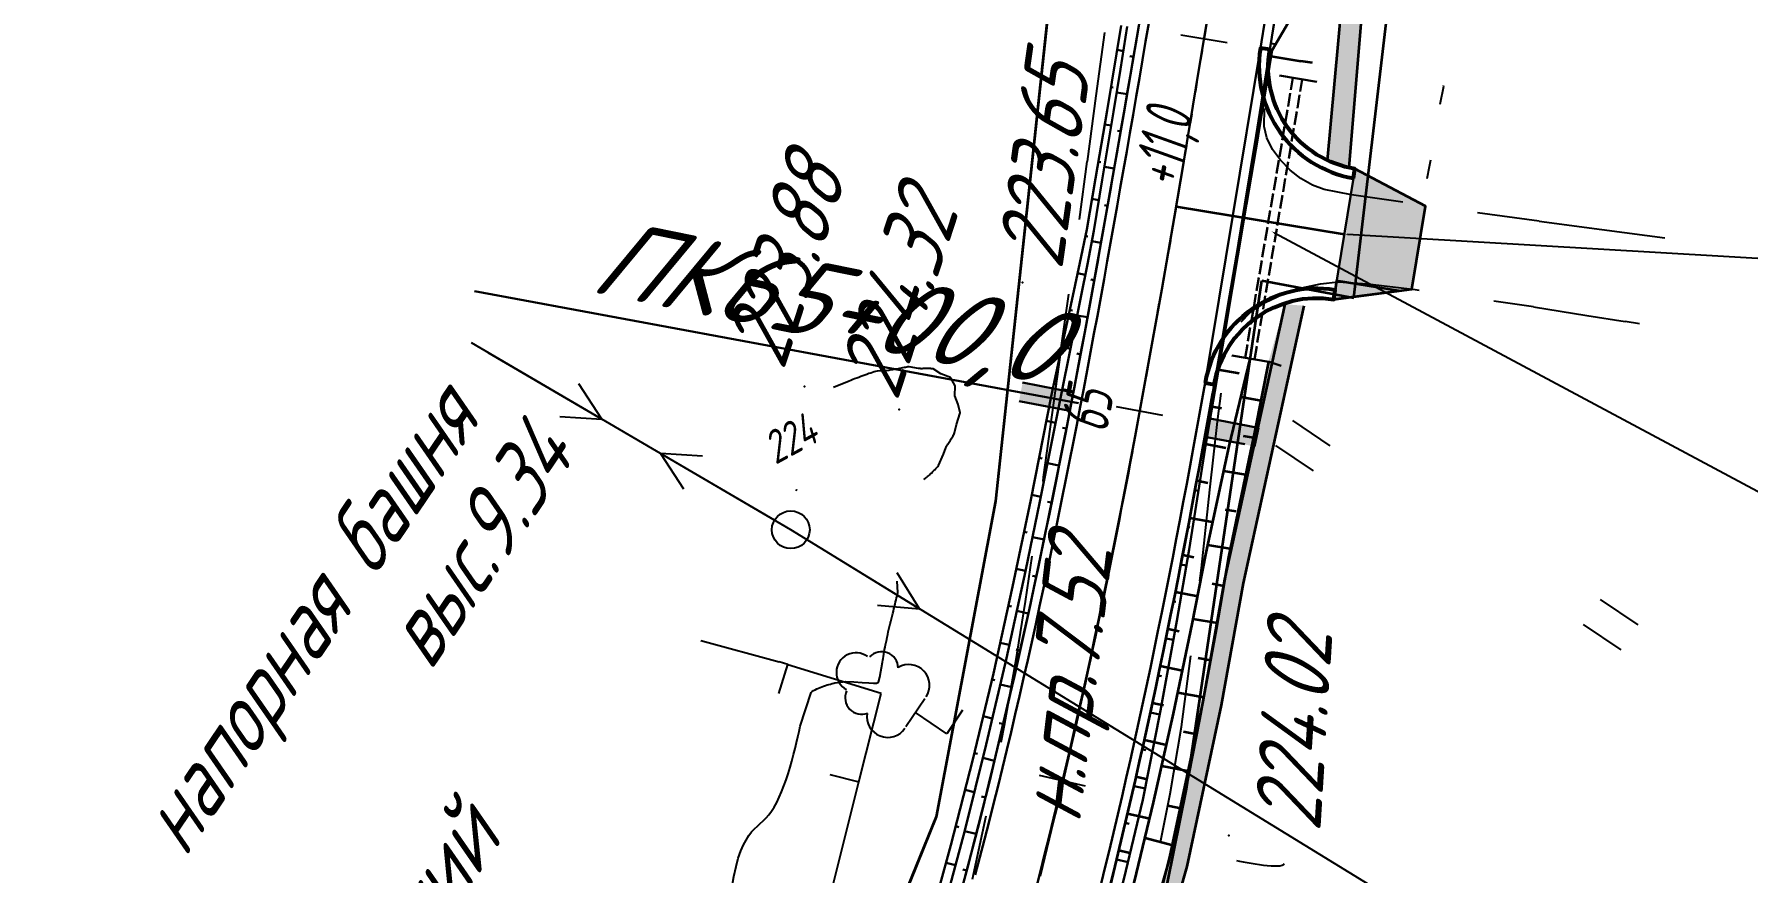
# Model space of a CAD drawing. Header units: millimetres. Extents: x -698 to 8131, y -704 to 4503.
# Drawn here: x 4734.2 to 4824.9, y 3327.5 to 3371.9 of the extents above; entities that cross this region are included whole.
import ezdxf
from ezdxf import colors
from ezdxf.entities.mleader import LeaderData, LeaderLine
from ezdxf.math import Vec2, Vec3

# ---------------------------------------------------------------- set-up
doc = ezdxf.new("R2010")
doc.units = ezdxf.units.MM
for name, pattern in [('ACAD_ISO02W100', [15, 12, -3]), ('CONTI', [0]), ('DASHED', [0.75, 0.5, -0.25]), ('STROT', [1.7, 0.5, -1.2])]:
    doc.linetypes.add(name, pattern=pattern)
for name, color, linetype, lineweight in [('10', 1, 'Continuous', 35), ('Гравий', 30, 'Continuous', 35), ('КОПИЯ_ОСЬ_13_ОТКОСЫ', 7, 'Continuous', 30), ('ОСЬ_ВЕРХ_ПОКРЫТИЯ_ГРАНИЦЫ_ПОЛОС', 7, 'Continuous', 30), ('ОСЬ_ВЕРХ_ПОКРЫТИЯ_ОСЬ', 1, 'Continuous', 30), ('Ось_примыкания', 1, 'Continuous', 35), ('Площ примыкании', 101, 'Continuous', 30), ('Привязка', 250, 'Continuous', 35), ('Тротуар', 40, 'Continuous', 35), ('Трубы мет.', 7, 'ACAD_ISO02W100', 30)]:
    doc.layers.add(name, color=color, linetype=linetype, lineweight=lineweight)
for name, color, linetype in [('GOR_BDEFAULT', 212, 'CONTI'), ('NAD_MDEFAULT', 7, 'CONTI'), ('PI_OTDEFAULT', 172, 'CONTI'), ('PI_TTDEFAULT', 5, 'CONTI'), ('SIT_LDEFAULT', 7, 'CONTI'), ('USLZNDEFAULT', 7, 'CONTI'), ('ZAPSKDEFAULT', 7, 'CONTI'), ('Выноски', 250, 'Continuous'), ('ОСЬ_ВЕРХ_ПОКРЫТИЯ_ПИКЕТЫ', 1, 'Continuous'), ('разметка', 7, 'Continuous')]:
    doc.layers.add(name, color=color, linetype=linetype)
doc.styles.add('eskd', font='isocpeui.ttf', dxfattribs={"width": 1.2})
doc.styles.add('SHRFT', font='isocpeui.ttf', dxfattribs={"width": 3.5})
doc.styles.get("Standard").update_dxf_attribs({"font": 'isocpeui.ttf'})
doc.styles.add('ГОСТ', font='isocpeui.ttf', dxfattribs={"height": 4})

# ---------------------------------------------------------------- blocks, each defined once
blk = doc.blocks.new('BL_2011')
at = {"color": 0}
for p, q in [((0, 0), (0, 2.4)), ((1.6, 0), (1.6, 2.4))]:
    blk.add_line(p, q, dxfattribs=at)
blk = doc.blocks.new('BL_104')
at = {"color": 0}
for p, q in [((-0.9, 2), (0.9, 2)), ((0, 0), (0, 2)), ((1.5, 0), (0, 0))]:
    blk.add_line(p, q, dxfattribs=at)
for centre, radius, start, end in [((0, 5.8), 1.04, 358, 185), ((-0.94, 4.8), 0.88, 100, 235), ((0.94, 4.8), 0.88, 305, 80), ((-1, 3.1), 1.1, 115, 270), ((1, 3.1), 1.1, 270, 65)]:
    blk.add_arc(centre, radius, start, end, dxfattribs=at)
blk = doc.blocks.new('BL_20')
at = {"color": 0}
blk.add_circle((0, 0), 1, dxfattribs=at)
blk = doc.blocks.new('*U49')
at = {"layer": 'КОПИЯ_ОСЬ_13_ОТКОСЫ'}
for points in [[(411.85, 715.578), (413.093, 720.085), (414.262, 724.621), (415.34, 729.188), (416.358, 733.778), (417.323, 738.387), (418.422, 743.941), (419.55, 749.185), (419.918, 750.937), (420.282, 752.691), (420.747, 755.389), (421.359, 758.992), (422.112, 763.503)], [(412.617, 716.339), (413.824, 720.867), (414.959, 725.422), (416.027, 730), (417.037, 734.599), (417.807, 738.291), (418.909, 743.85), (419.971, 749.11), (420.317, 750.867), (420.658, 752.626), (421.108, 755.328), (421.698, 758.935), (422.074, 761.192), (422.425, 763.452)], [(421.895, 762.203), (422.225, 762.148)], [(421.566, 760.231), (421.68, 760.212)], [(421.234, 758.258), (421.578, 758.2)], [(420.9, 756.287), (421.022, 756.266)], [(420.562, 754.315), (420.929, 754.252)], [(420.21, 752.347), (420.345, 752.319)], [(419.803, 750.389), (420.206, 750.304)], [(419.388, 748.432), (419.539, 748.4)], [(418.967, 746.477), (419.42, 746.379)], [(418.547, 744.522), (418.708, 744.487)], [(418.149, 742.562), (418.635, 742.465)], [(417.761, 740.6), (417.922, 740.568)], [(417.373, 738.638), (417.857, 738.542)], [(416.966, 736.68), (417.127, 736.646)], [(416.556, 734.722), (417.041, 734.62)], [(416.134, 732.767), (416.294, 732.731)], [(415.701, 730.814), (416.182, 730.708)], [(415.263, 728.863), (415.422, 728.825)], [(414.804, 726.916), (415.281, 726.804)], [(414.345, 724.97), (414.505, 724.932)], [(413.852, 723.031), (414.332, 722.908)], [(413.353, 721.095), (413.519, 721.052)], [(412.838, 719.162), (413.333, 719.026)]]:
    blk.add_lwpolyline(points, dxfattribs=at)

msp = doc.modelspace()

# ---------------------------------------------------------------- hatches: boundary and pattern name
at = {"layer": 'Гравий', "ltscale": 7}
for points in [[(4807.858, 3362.841), (4804.129, 3364.819), (4803.567, 3361.363), (4807.176, 3358.684)], [(4803.563, 3361.366), (4803.158, 3358.899), (4806.44, 3358.36), (4807.138, 3358.451), (4807.176, 3358.684)], [(4803.158, 3358.899), (4803.006, 3357.913), (4806.439, 3358.36)]]:
    msp.add_hatch(color=256, dxfattribs=at).paths.add_polyline_path(points)
at = {"layer": 'Тротуар', "lineweight": 30, "ltscale": 7}
for points in [[(5466.603, 3369.435), (5464.199, 3371.972), (5457.004, 3375.472), (5449.971, 3379.116), (5446.483, 3381.111), (5443.161, 3383.224), (5436.715, 3388.142), (5431.069, 3393.814), (5426.047, 3400.024), (5421.509, 3406.475), (5419.224, 3409.907), (5412.944, 3420.132), (5406.733, 3430.399), (5401.563, 3438.959), (5392.412, 3454.459), (5384.128, 3468.142), (5376.812, 3480.084), (5372.692, 3483.698), (5367.045, 3489.864), (5364.428, 3494.124), (5362.55, 3498.787), (5362.162, 3499.75), (5361.296, 3501.956), (5360.243, 3505.535), (5359.9, 3506.511), (5359.557, 3507.488), (5353.516, 3517.408), (5346.095, 3529.283), (5337.358, 3542.681), (5330.6, 3552.598), (5323.514, 3562.282), (5314.689, 3573.385), (5305.757, 3583.754), (5294.788, 3595.515), (5284.15, 3605.971), (5274.517, 3614.798), (5262.518, 3625.475), (5250.256, 3635.753), (5228.636, 3653.545), (5213.48, 3666.213), (5198.554, 3679.53), (5195.155, 3682.072), (5188.614, 3686.677), (5181.729, 3690.741), (5174.553, 3693.981), (5166.765, 3696.048), (5158.672, 3697.097), (5150.771, 3696.701), (5142.932, 3694.886), (5135.763, 3691.799), (5128.894, 3687.534), (5119.677, 3680.123), (5110.519, 3672.03), (5107.649, 3669.246), (5096.334, 3657.934), (5094.629, 3656.228), (5093.906, 3655.537), (5087.832, 3649.465), (5076.605, 3638.065), (5063.964, 3625.252), (5056.914, 3618.158), (5049.806, 3611.124), (5042.672, 3604.117), (5034.104, 3595.716), (5025.464, 3587.246), (5012.287, 3575.126), (5004.83, 3568.464), (5000.376, 3564.545), (4992.568, 3558.187), (4986.365, 3553.136), (4976.969, 3545.672), (4967.373, 3538.466), (4960.946, 3533.701), (4956.142, 3530.257), (4951.275, 3526.828), (4944.558, 3522.239), (4941.878, 3520.46), (4934.85, 3515.752), (4934.02, 3515.196), (4921.2, 3506.598), (4903.6, 3496.548), (4897.663, 3493.449), (4891.601, 3490.598), (4873.244, 3481.853), (4861.137, 3475.777), (4851.022, 3470.054), (4850.316, 3469.617), (4844.045, 3464.752), (4838.09, 3459.351), (4832.466, 3453.61), (4827.236, 3447.37), (4822.539, 3440.513), (4818.897, 3433.927), (4815.516, 3426.46), (4812.441, 3418.669), (4810.035, 3411.157), (4807.175, 3399.956), (4804.768, 3388.201), (4802.678, 3365.271), (4803.818, 3364.88), (4805.75, 3388.011), (4808.15, 3399.731), (4811.12, 3411.298), (4813.568, 3418.846), (4816.506, 3426.225), (4819.778, 3433.453), (4823.587, 3440.306), (4828.121, 3446.878), (4833.208, 3452.938), (4838.771, 3458.618), (4844.644, 3463.95), (4850.888, 3468.795), (4851.611, 3469.243), (4861.609, 3474.895), (4873.593, 3481.023), (4892.028, 3489.675), (4898.14, 3492.525), (4904.066, 3495.663), (4921.662, 3505.714), (4942.435, 3519.629), (4945.115, 3521.408), (4951.736, 3525.929), (4956.645, 3529.404), (4961.502, 3532.939), (4967.97, 3537.663), (4977.55, 3544.92), (4986.99, 3552.356), (4993.2, 3557.412), (5001.022, 3563.781), (5005.493, 3567.716), (5012.958, 3574.386), (5026.153, 3586.52), (5034.804, 3595.002), (5043.373, 3603.403), (5050.509, 3610.412), (5057.621, 3617.45), (5064.674, 3624.548), (5077.317, 3637.363), (5088.541, 3648.76), (5097.04, 3657.226), (5108.35, 3668.534), (5111.199, 3671.296), (5120.322, 3679.358), (5129.473, 3686.717), (5136.227, 3690.91), (5143.245, 3693.932), (5150.91, 3695.707), (5158.632, 3696.093), (5166.571, 3695.065), (5174.217, 3693.035), (5181.268, 3689.852), (5188.077, 3685.832), (5194.568, 3681.262), (5197.92, 3678.755), (5212.826, 3665.456), (5227.997, 3652.776), (5249.617, 3634.984), (5261.864, 3624.719), (5273.849, 3614.053), (5283.425, 3605.248), (5294.038, 3594.853), (5304.928, 3583.185), (5313.919, 3572.747), (5322.719, 3561.675), (5329.783, 3552.021), (5336.525, 3542.127), (5345.254, 3528.742), (5352.666, 3516.881), (5358.55, 3507.337), (5360.408, 3501.541), (5363.532, 3493.673), (5366.243, 3489.259), (5371.993, 3482.98), (5375.959, 3479.544), (5383.271, 3467.625), (5391.554, 3453.946), (5400.706, 3438.447), (5405.884, 3429.885), (5412.109, 3419.623), (5418.381, 3409.369), (5420.615, 3406.013), (5425.242, 3399.43), (5430.324, 3393.146), (5436.048, 3387.394), (5442.486, 3382.471), (5445.966, 3380.254), (5449.492, 3378.238), (5456.555, 3374.578), (5463.598, 3371.152), (5466.015, 3368.602), (5468.306, 3367.584), (5468.712, 3368.498)], [(4801.433, 3357.574), (4800.427, 3357.652), (4799.564, 3354.666), (4799, 3351.107), (4798.787, 3350.128), (4797.248, 3343.069), (4796.09, 3336.617), (4794.267, 3328.119), (4790.045, 3313.256), (4786.746, 3302.866), (4784.062, 3295.535), (4779.932, 3287.224), (4776.081, 3280.365), (4772.899, 3275.124), (4769.34, 3268.333), (4766.498, 3263.049), (4764.561, 3259.548), (4760.976, 3254.083), (4760.453, 3253.255), (4760.219, 3252.929), (4756.121, 3246.475), (4756.701, 3245.604), (4756.976, 3245.979), (4761.059, 3252.387), (4765.418, 3259.031), (4767.376, 3262.57), (4770.227, 3267.87), (4773.778, 3274.647), (4776.945, 3279.861), (4780.817, 3286.757), (4784.982, 3295.139), (4787.693, 3302.542), (4791.003, 3312.968), (4795.238, 3327.877), (4797.072, 3336.424), (4798.229, 3342.874)], [(4789.225, 3352.976), (4786.532, 3353.5), (4786.344, 3352.518), (4789.031, 3352.004)], [(4796.365, 3351.622), (4796.187, 3350.636), (4798.786, 3350.126), (4799, 3351.105)]]:
    msp.add_hatch(color=256, dxfattribs=at).paths.add_polyline_path(points)

# ---------------------------------------------------------------- linework, layer by layer
at = {"layer": '10'}
for p, q in [((4789.103, 3384.464), (4785.093, 3347.224)), ((4804.073, 3357.994), (4806.873, 3381.774)), ((4804.073, 3357.994), (4806.873, 3381.774)), ((4795.203, 3331.994), (4799.203, 3358.904)), ((4795.203, 3331.994), (4799.203, 3358.904)), ((4799.203, 3358.904), (4804.073, 3357.994)), ((4799.203, 3358.904), (4804.073, 3357.994)), ((4785.093, 3347.224), (4781.963, 3330.514)), ((4787.333, 3292.774), (4795.203, 3331.994)), ((4787.333, 3292.774), (4795.203, 3331.994)), ((4781.963, 3330.514), (4765.343, 3289.654))]:
    msp.add_line(p, q, dxfattribs=at)
msp.add_lwpolyline([(4789.103, 3384.464), (4785.093, 3347.224), (4781.963, 3330.514), (4765.343, 3289.654), (4750.583, 3264.934), (4737.293, 3247.844), (4704.083, 3217.114), (4605.073, 3113.424), (4594.853, 3105.354), (4502.873, 3046.584), (4488.273, 3034.384), (4472.633, 3015.434), (4468.193, 2995.454), (4472.373, 2972.494)], dxfattribs=at)
at = {"layer": 'GOR_BDEFAULT', "color": 212, "flags": 128}
for points, elevation in [([(4778.829, 3354.11), (4778.749, 3354.09), (4778.669, 3354.07), (4778.589, 3354.04), (4778.489, 3354.01), (4778.389, 3353.98), (4778.289, 3353.94), (4778.179, 3353.9), (4778.079, 3353.86), (4777.969, 3353.82), (4777.859, 3353.78), (4777.749, 3353.74), (4777.639, 3353.7), (4777.539, 3353.66), (4777.439, 3353.62), (4777.349, 3353.58)], 224), ([(4778.829, 3354.11), (4778.749, 3354.09), (4778.669, 3354.07), (4778.589, 3354.04), (4778.489, 3354.01), (4778.389, 3353.98), (4778.289, 3353.94), (4778.179, 3353.9), (4778.079, 3353.86), (4777.969, 3353.82), (4777.859, 3353.78), (4777.749, 3353.74), (4777.639, 3353.7), (4777.539, 3353.66), (4777.439, 3353.62), (4777.349, 3353.58)], 224), ([(4781.309, 3348.37), (4781.349, 3348.4), (4781.389, 3348.44), (4781.439, 3348.48), (4781.489, 3348.53), (4781.549, 3348.57), (4781.599, 3348.62), (4781.659, 3348.68), (4781.719, 3348.73), (4781.769, 3348.78), (4781.829, 3348.84), (4781.889, 3348.89), (4781.939, 3348.95), (4781.989, 3349.01), (4782.039, 3349.06), (4782.079, 3349.12), (4782.339, 3349.72), (4782.459, 3350.05), (4782.479, 3350.09), (4782.509, 3350.13), (4782.539, 3350.18), (4782.579, 3350.24), (4782.609, 3350.29), (4782.649, 3350.35), (4782.679, 3350.4), (4782.719, 3350.46), (4782.749, 3350.52), (4782.789, 3350.58), (4782.819, 3350.63), (4782.849, 3350.69), (4782.879, 3350.74), (4782.909, 3350.79), (4782.929, 3350.84), (4783.029, 3351.29), (4783.229, 3351.9), (4783.119, 3352.35), (4782.949, 3352.8), (4782.959, 3353.33), (4782.709, 3353.78), (4782.199, 3353.97), (4781.789, 3354.23), (4781.749, 3354.24), (4781.699, 3354.24), (4781.649, 3354.25), (4781.599, 3354.25), (4781.539, 3354.25), (4781.479, 3354.25), (4781.429, 3354.25), (4781.369, 3354.25), (4781.319, 3354.25), (4781.259, 3354.25), (4781.209, 3354.24), (4781.149, 3354.24), (4781.109, 3354.25), (4781.059, 3354.25), (4781.019, 3354.25), (4780.519, 3354.34), (4780.459, 3354.33), (4780.399, 3354.32), (4780.329, 3354.31), (4780.259, 3354.3), (4780.179, 3354.29), (4780.099, 3354.27), (4780.019, 3354.25), (4779.949, 3354.24), (4779.869, 3354.22), (4779.789, 3354.21), (4779.709, 3354.19), (4779.639, 3354.18), (4779.569, 3354.17), (4779.509, 3354.16), (4779.449, 3354.15), (4778.829, 3354.11)], 224), ([(4777.349, 3353.58), (4776.519, 3353.25)], 224), ([(4774.539, 3347.8), (4774.529, 3347.83)], 226), ([(4774.539, 3347.8), (4774.529, 3347.83)], 226), ([(4774.599, 3347.79), (4774.539, 3347.8)], 226), ([(4774.599, 3347.79), (4774.539, 3347.8)], 226), ([(4774.599, 3347.79), (4774.539, 3347.8)], 226), ([(4774.599, 3347.79), (4774.539, 3347.8)], 226), ([(4758.339, 3295.91), (4758.539, 3295.83), (4758.739, 3295.75), (4758.939, 3295.66), (4759.149, 3295.58), (4759.349, 3295.5), (4759.559, 3295.42), (4759.769, 3295.34), (4759.979, 3295.26), (4760.189, 3295.18), (4760.399, 3295.11), (4760.599, 3295.04), (4760.809, 3294.97), (4760.999, 3294.9), (4761.189, 3294.84), (4761.369, 3294.79), (4761.539, 3294.73), (4761.709, 3294.69), (4761.859, 3294.65), (4761.999, 3294.61), (4762.129, 3294.58), (4762.939, 3294.74), (4763.229, 3295.14), (4764.269, 3295.56), (4764.449, 3295.6), (4764.649, 3295.64), (4764.869, 3295.68), (4765.089, 3295.72), (4765.329, 3295.76), (4765.569, 3295.8), (4765.819, 3295.84), (4766.069, 3295.88), (4766.319, 3295.92), (4766.559, 3295.96), (4766.799, 3296), (4767.019, 3296.04), (4767.239, 3296.08), (4767.439, 3296.11), (4767.619, 3296.15), (4768.649, 3296.52), (4768.839, 3296.73), (4769.029, 3297.03), (4769.049, 3297.08), (4769.079, 3297.14), (4769.109, 3297.19), (4769.139, 3297.26), (4769.179, 3297.32), (4769.209, 3297.39), (4769.249, 3297.47), (4769.289, 3297.54), (4769.329, 3297.62), (4769.369, 3297.7), (4769.409, 3297.78), (4769.459, 3297.87), (4769.499, 3297.95), (4769.539, 3298.03), (4769.589, 3298.12), (4769.629, 3298.2), (4769.669, 3298.29), (4769.709, 3298.37), (4769.749, 3298.46), (4769.789, 3298.55), (4769.829, 3298.64), (4769.859, 3298.74), (4769.889, 3298.85), (4769.919, 3298.96), (4769.949, 3299.08), (4769.969, 3299.21), (4769.999, 3299.35), (4770.009, 3299.5), (4770.029, 3299.66), (4770.039, 3299.83), (4770.039, 3300.01), (4770.039, 3300.21), (4770.039, 3300.42), (4770.029, 3300.64), (4770.029, 3300.87), (4770.009, 3301.11), (4769.999, 3301.35), (4769.989, 3301.61), (4769.969, 3301.87), (4769.949, 3302.14), (4769.939, 3302.41), (4769.919, 3302.68), (4769.899, 3302.96), (4769.889, 3303.24), (4769.869, 3303.53), (4769.859, 3303.81), (4769.839, 3304.09), (4769.829, 3304.38), (4769.819, 3304.66), (4769.819, 3304.94), (4769.809, 3305.21), (4769.809, 3305.49), (4769.809, 3305.76), (4769.809, 3306.03), (4769.809, 3306.29), (4769.819, 3306.54), (4769.829, 3306.79), (4769.839, 3307.03), (4769.859, 3307.26), (4769.879, 3307.49), (4769.899, 3307.71), (4769.919, 3307.92), (4769.949, 3308.13), (4769.979, 3308.36), (4770.009, 3308.6), (4770.039, 3308.86), (4770.079, 3309.14), (4770.109, 3309.46), (4770.149, 3309.82), (4770.189, 3310.22), (4770.219, 3310.66), (4770.259, 3311.17), (4770.299, 3311.74), (4770.329, 3312.37), (4770.359, 3313.08), (4770.399, 3313.86), (4770.429, 3314.71), (4770.459, 3315.62), (4770.489, 3316.57), (4770.529, 3317.55), (4770.559, 3318.56), (4770.599, 3319.58), (4770.649, 3320.6), (4770.699, 3321.6), (4770.749, 3322.59), (4770.809, 3323.53), (4770.879, 3324.43), (4770.959, 3325.28), (4771.039, 3326.05), (4771.139, 3326.74), (4771.239, 3327.35), (4771.359, 3327.87), (4771.479, 3328.32), (4771.609, 3328.7), (4771.749, 3329.02), (4771.889, 3329.28), (4772.029, 3329.51), (4772.179, 3329.71), (4772.329, 3329.87), (4772.489, 3330.02), (4772.639, 3330.16), (4772.789, 3330.3), (4772.949, 3330.45), (4773.089, 3330.62), (4773.239, 3330.8), (4773.379, 3331.02), (4773.519, 3331.27), (4773.649, 3331.54), (4773.769, 3331.83), (4773.889, 3332.14), (4774.009, 3332.46), (4774.119, 3332.79), (4774.219, 3333.13), (4774.319, 3333.46), (4774.409, 3333.8), (4774.489, 3334.13), (4774.569, 3334.44), (4774.639, 3334.75), (4774.709, 3335.03), (4774.759, 3335.3), (4775.329, 3337.1), (4775.399, 3337.14), (4775.469, 3337.19), (4775.549, 3337.23), (4775.629, 3337.28), (4775.719, 3337.32), (4775.809, 3337.36), (4775.899, 3337.39), (4775.999, 3337.43), (4776.089, 3337.46), (4776.189, 3337.49), (4776.279, 3337.52), (4776.369, 3337.54), (4776.449, 3337.57), (4776.529, 3337.59), (4776.599, 3337.61), (4777.149, 3337.68), (4777.599, 3337.65), (4778.039, 3337.62), (4778.389, 3337.6), (4778.639, 3337.59), (4778.799, 3337.59), (4778.909, 3337.63), (4778.979, 3337.91), (4779.119, 3338.7), (4779.129, 3338.8), (4779.149, 3338.9), (4779.169, 3339), (4779.189, 3339.12), (4779.209, 3339.24), (4779.229, 3339.36), (4779.259, 3339.49), (4779.279, 3339.62), (4779.309, 3339.75), (4779.339, 3339.89), (4779.359, 3340.02), (4779.389, 3340.16), (4779.419, 3340.3), (4779.449, 3340.44), (4779.489, 3340.58), (4779.519, 3340.73), (4779.549, 3340.86), (4779.589, 3341), (4779.619, 3341.14), (4779.659, 3341.27), (4779.689, 3341.4), (4779.719, 3341.53), (4779.749, 3341.65), (4779.789, 3341.77), (4779.809, 3341.89), (4779.839, 3342), (4779.859, 3342.1), (4779.889, 3342.2), (4779.909, 3342.29), (4779.919, 3342.38), (4779.889, 3342.98)], 224), ([(4797.849, 3328.2), (4798.019, 3328.16), (4798.209, 3328.13), (4798.419, 3328.09), (4798.629, 3328.05), (4798.849, 3328.02), (4799.069, 3327.98), (4799.279, 3327.95), (4799.489, 3327.93), (4799.689, 3327.91), (4799.869, 3327.91), (4800.019, 3327.91), (4800.159, 3327.92), (4800.269, 3327.94), (4800.339, 3327.98), (4800.379, 3328.03)], 224)]:
    msp.add_lwpolyline(points, dxfattribs=dict(at, elevation=elevation))
at = {"layer": 'PI_TTDEFAULT', "color": 5}
for p in [(4786.529, 3358.8, 223.492), (4774.979, 3353.29, 223.878), (4779.989, 3352.08, 224.32), (4790.159, 3335.62, 223.778), (4797.449, 3329.51, 224.019)]:
    msp.add_point(p, dxfattribs=at)
at = {"layer": 'SIT_LDEFAULT', "color": 7}
for p, q in [((4790.869, 3372.05), (4790.409, 3368.68)), ((4790.409, 3368.68), (4789.949, 3365.21)), ((4808.649, 3368.24), (4808.829, 3369.2)), ((4808.819, 3369.2), (4808.829, 3369.23)), ((4799.329, 3367.07), (4799.339, 3368.02)), ((4799.459, 3366.46), (4799.319, 3367.07)), ((4799.769, 3365.85), (4799.469, 3366.46)), ((4800.189, 3365.28), (4799.769, 3365.85)), ((4789.939, 3365.21), (4789.519, 3362.14)), ((4800.699, 3364.76), (4800.189, 3365.28)), ((4807.959, 3364.31), (4808.079, 3364.95)), ((4808.079, 3364.95), (4808.139, 3365.3)), ((4801.269, 3364.31), (4800.699, 3364.76)), ((4801.879, 3363.96), (4801.269, 3364.31)), ((4802.499, 3363.72), (4801.879, 3363.96)), ((4803.949, 3363.45), (4802.499, 3363.72)), ((4806.669, 3363.05), (4803.949, 3363.45)), ((4813.879, 3362.05), (4810.619, 3362.49)), ((4817.209, 3361.59), (4813.879, 3362.04)), ((4819.609, 3361.27), (4817.209, 3361.59)), ((4820.529, 3361.15), (4819.609, 3361.27)), ((4801.309, 3358.52), (4802.309, 3358.73)), ((4802.309, 3358.73), (4803.249, 3358.83)), ((4803.249, 3358.83), (4804.789, 3358.73)), ((4804.789, 3358.73), (4807.319, 3358.43)), ((4788.959, 3358.18), (4788.529, 3355.1)), ((4798.559, 3357.19), (4799.379, 3357.75)), ((4799.379, 3357.75), (4800.309, 3358.19)), ((4800.309, 3358.19), (4801.309, 3358.52)), ((4807.319, 3358.43), (4807.529, 3358.4)), ((4811.489, 3357.84), (4813.579, 3357.53)), ((4798.099, 3356.72), (4798.559, 3357.19)), ((4813.579, 3357.52), (4816.399, 3357.06)), ((4816.399, 3357.06), (4818.429, 3356.74)), ((4818.429, 3356.75), (4819.199, 3356.63)), ((4774.259, 3345.71), (4757.359, 3355.61)), ((4758.219, 3355.1), (4764.259, 3351.57)), ((4788.539, 3355.1), (4788.079, 3351.8)), ((4764.259, 3351.57), (4763.039, 3353.44)), ((4796.859, 3351.45), (4797.049, 3352.94)), ((4762.029, 3351.71), (4764.259, 3351.57)), ((4788.079, 3351.8), (4787.629, 3348.5)), ((4796.449, 3347.82), (4796.859, 3351.45)), ((4773.399, 3346.22), (4767.359, 3349.75)), ((4767.359, 3349.75), (4768.579, 3347.88)), ((4769.589, 3349.61), (4767.359, 3349.75)), ((4787.629, 3348.5), (4787.599, 3348.27)), ((4795.999, 3343.68), (4796.449, 3347.82)), ((4811.019, 3323.15), (4774.259, 3345.71)), ((4775.109, 3345.19), (4781.079, 3341.53)), ((4787.029, 3344.31), (4786.669, 3341.91)), ((4781.079, 3341.53), (4779.899, 3343.42)), ((4795.919, 3343.01), (4795.999, 3343.68)), ((4778.849, 3341.72), (4781.079, 3341.53)), ((4786.669, 3341.91), (4786.139, 3338.63)), ((4773.649, 3338.7), (4769.499, 3339.82)), ((4774.099, 3338.57), (4773.649, 3338.71)), ((4786.139, 3338.63), (4785.559, 3335.35)), ((4794.939, 3335.28), (4795.439, 3339.03)), ((4773.629, 3337.04), (4774.099, 3338.57)), ((4779.049, 3337.03), (4774.099, 3338.56)), ((4777.869, 3332.36), (4779.049, 3337.03)), ((4785.559, 3335.35), (4785.379, 3334.45)), ((4794.349, 3331.73), (4794.939, 3335.28)), ((4775.429, 3322.67), (4777.869, 3332.36)), ((4776.319, 3332.75), (4777.869, 3332.36)), ((4793.829, 3329.16), (4794.339, 3331.73)), ((4784.579, 3330.54), (4783.859, 3327.19))]:
    msp.add_line(p, q, dxfattribs=at)
at = {"layer": 'Гравий', "linetype": 'Continuous'}
msp.add_lwpolyline([(4802.996, 3357.912), (4807.138, 3358.451), (4807.858, 3362.841), (4804.13, 3364.82)], dxfattribs=at)
at = {"layer": 'Гравий', "ltscale": 7}
msp.add_lwpolyline([(4803.158, 3358.899), (4803.006, 3357.913), (4806.439, 3358.36), (4803.158, 3358.899)], dxfattribs=at)
at = {"layer": 'КОПИЯ_ОСЬ_13_ОТКОСЫ'}
for points in [[(4791.178, 3326.857), (4792.3, 3331.547), (4793.35, 3336.246), (4794.335, 3340.953), (4795.081, 3344.722), (4796.141, 3350.38), (4797.096, 3355.781), (4797.401, 3357.564), (4797.852, 3360.238), (4798.302, 3362.96), (4798.892, 3366.589), (4799.617, 3371.123), (4800.289, 3375.372)], [(4791.421, 3325.298), (4792.005, 3327.645), (4792.9, 3331.405), (4793.83, 3336.14), (4794.695, 3340.878), (4795.345, 3344.67), (4796.259, 3350.358), (4796.405, 3351.306), (4797.335, 3356.657), (4797.635, 3358.44), (4797.932, 3360.224), (4798.394, 3362.945), (4798.999, 3366.572), (4799.744, 3371.102), (4802.056, 3375.083)], [(4783.004, 3325.541), (4783.612, 3327.808), (4784.773, 3332.363), (4785.864, 3336.942), (4786.894, 3341.542), (4787.678, 3345.235), (4788.797, 3350.795), (4789.82, 3356.17), (4790.782, 3361.458), (4791.26, 3364.156), (4791.887, 3367.759), (4792.805, 3373.116)], [(4782.261, 3325.253), (4783.468, 3329.781), (4784.603, 3334.336), (4785.671, 3338.914), (4786.681, 3343.513), (4787.452, 3347.206), (4788.553, 3352.765), (4789.615, 3358.024), (4789.961, 3359.782), (4790.302, 3361.541), (4790.752, 3364.242), (4791.342, 3367.85), (4791.718, 3370.106), (4792.069, 3372.366)], [(4799.671, 3371.466), (4799.932, 3371.425)], [(4792.4, 3370.752), (4792.218, 3370.783)], [(4799.356, 3369.491), (4799.393, 3369.485)], [(4792.062, 3368.78), (4791.516, 3368.874)], [(4791.722, 3366.809), (4791.55, 3366.839)], [(4799.04, 3367.516), (4799.151, 3367.499)], [(4791.379, 3364.839), (4790.864, 3364.929)], [(4798.721, 3365.542), (4798.753, 3365.537)], [(4798.401, 3363.568), (4798.495, 3363.552)], [(4791.032, 3362.869), (4790.87, 3362.898)], [(4798.076, 3361.594), (4798.103, 3361.59)], [(4790.681, 3360.9), (4790.195, 3360.989)], [(4797.748, 3359.621), (4797.829, 3359.608)], [(4790.323, 3358.933), (4790.142, 3358.966)], [(4797.416, 3357.649), (4797.444, 3357.644)], [(4789.964, 3356.965), (4789.422, 3357.064)], [(4789.597, 3354.999), (4789.4, 3355.037)], [(4797.078, 3355.678), (4797.162, 3355.663)], [(4789.223, 3353.034), (4788.631, 3353.147)], [(4796.73, 3353.708), (4796.762, 3353.703)], [(4796.381, 3351.739), (4796.478, 3351.722)], [(4788.849, 3351.07), (4788.647, 3351.108)], [(4796.027, 3349.771), (4796.089, 3349.759)], [(4788.458, 3349.108), (4787.853, 3349.23)], [(4795.659, 3347.805), (4795.843, 3347.77)], [(4788.063, 3347.148), (4787.859, 3347.189)], [(4795.291, 3345.839), (4795.386, 3345.821)], [(4787.668, 3345.187), (4787.057, 3345.317)], [(4787.253, 3343.231), (4787.048, 3343.274)], [(4794.913, 3343.875), (4795.199, 3343.818)], [(4786.834, 3341.275), (4786.22, 3341.413)], [(4794.525, 3341.913), (4794.654, 3341.888)], [(4794.126, 3339.953), (4794.511, 3339.873)], [(4786.397, 3339.323), (4786.192, 3339.369)], [(4793.716, 3337.996), (4793.878, 3337.962)], [(4785.961, 3337.372), (4785.343, 3337.51)], [(4793.303, 3336.039), (4793.789, 3335.93)], [(4785.503, 3335.425), (4785.298, 3335.473)], [(4792.867, 3334.087), (4793.063, 3334.043)], [(4785.039, 3333.479), (4784.426, 3333.625)], [(4784.562, 3331.537), (4784.36, 3331.589)], [(4792.431, 3332.135), (4793.017, 3332.004)], [(4784.069, 3329.599), (4783.461, 3329.754)], [(4791.975, 3330.188), (4792.176, 3330.14)], [(4783.573, 3327.661), (4783.366, 3327.716)], [(4791.51, 3328.243), (4792.113, 3328.098)]]:
    msp.add_lwpolyline(points, dxfattribs=at)
at = {"layer": 'ОСЬ_ВЕРХ_ПОКРЫТИЯ_ГРАНИЦЫ_ПОЛОС', "linetype": 'Continuous'}
for points in [[(4783.295, 3326.616), (4783.545, 3327.556), (4783.793, 3328.496), (4784.036, 3329.438), (4784.277, 3330.381), (4784.515, 3331.325), (4784.75, 3332.27), (4784.981, 3333.216), (4785.21, 3334.163), (4785.436, 3335.112), (4785.659, 3336.061), (4785.88, 3337.01), (4786.098, 3337.961), (4786.313, 3338.913), (4786.526, 3339.865), (4786.736, 3340.819), (4786.944, 3341.773), (4787.15, 3342.728), (4787.353, 3343.684), (4787.554, 3344.64), (4787.753, 3345.597), (4787.95, 3346.555), (4788.145, 3347.514), (4788.338, 3348.473), (4788.529, 3349.433), (4788.718, 3350.393), (4788.906, 3351.354), (4789.092, 3352.316), (4789.276, 3353.278), (4789.459, 3354.241), (4789.64, 3355.204), (4789.82, 3356.168), (4789.998, 3357.133), (4790.175, 3358.098), (4790.351, 3359.063), (4790.526, 3360.029), (4790.699, 3360.995), (4790.872, 3361.962), (4791.043, 3362.93), (4791.214, 3363.897), (4791.384, 3364.865), (4791.553, 3365.834), (4791.722, 3366.802), (4791.889, 3367.772), (4792.057, 3368.741), (4792.223, 3369.711), (4792.39, 3370.681), (4792.556, 3371.652), (4792.721, 3372.622)], [(4784.029, 3327.428), (4784.276, 3328.37), (4784.521, 3329.314), (4784.762, 3330.258), (4785, 3331.204), (4785.235, 3332.151), (4785.467, 3333.098), (4785.696, 3334.047), (4785.923, 3334.996), (4786.146, 3335.947), (4786.367, 3336.898), (4786.585, 3337.85), (4786.801, 3338.803), (4787.014, 3339.757), (4787.225, 3340.712), (4787.433, 3341.667), (4787.639, 3342.623), (4787.842, 3343.58), (4788.044, 3344.538), (4788.243, 3345.496), (4788.44, 3346.455), (4788.635, 3347.414), (4788.828, 3348.375), (4789.02, 3349.335), (4789.209, 3350.297), (4789.397, 3351.259), (4789.583, 3352.221), (4789.767, 3353.185), (4789.95, 3354.148), (4790.131, 3355.112), (4790.311, 3356.077), (4790.49, 3357.042), (4790.667, 3358.008), (4790.843, 3358.974), (4791.018, 3359.94), (4791.191, 3360.907), (4791.364, 3361.874), (4791.536, 3362.842), (4791.706, 3363.81), (4791.876, 3364.779), (4792.046, 3365.748), (4792.214, 3366.717), (4792.382, 3367.686), (4792.549, 3368.656), (4792.716, 3369.626), (4792.882, 3370.597), (4793.048, 3371.567), (4793.214, 3372.538)], [(4799.619, 3371.141), (4799.619, 3371.141), (4799.619, 3371.141), (4799.619, 3371.141), (4799.827, 3372.453)], [(4791.178, 3326.857), (4792.3, 3331.547), (4793.35, 3336.246), (4794.335, 3340.953), (4795.081, 3344.722), (4796.141, 3350.38), (4796.141, 3350.38)]]:
    msp.add_lwpolyline(points, dxfattribs=at)
for points in [[(4799.333, 3372.531), (4799.179, 3371.556), (4799.125, 3371.221), (4799.125, 3371.221), (4799.125, 3371.221), (4799.125, 3371.221), (4799.125, 3371.221), (4799.125, 3371.221, 0.412096), (4804.049, 3364.326), (4804.049, 3364.326)], [(4799.723, 3371.797), (4799.673, 3371.478), (4799.619, 3371.141, 0.41215), (4804.133, 3364.819)], [(4790.637, 3326.751), (4790.876, 3327.719), (4791.111, 3328.687), (4791.344, 3329.657), (4791.573, 3330.626), (4791.799, 3331.597), (4792.021, 3332.567), (4792.241, 3333.539), (4792.458, 3334.51), (4792.672, 3335.482), (4792.883, 3336.454), (4793.092, 3337.427), (4793.297, 3338.4), (4793.5, 3339.374), (4793.701, 3340.347), (4793.899, 3341.321), (4794.095, 3342.295), (4794.288, 3343.27), (4794.479, 3344.244), (4794.668, 3345.219), (4794.854, 3346.194), (4795.039, 3347.169), (4795.222, 3348.144), (4795.402, 3349.119), (4795.581, 3350.095), (4795.758, 3351.071), (4795.933, 3352.046), (4796.107, 3353.022), (4796.201, 3353.491), (4796.201, 3353.491), (4796.201, 3353.491), (4796.201, 3353.491), (4796.201, 3353.491, -0.41241), (4803.087, 3358.404), (4803.077, 3358.405)], [(4791.122, 3326.63), (4791.361, 3327.6), (4791.597, 3328.57), (4791.83, 3329.541), (4792.059, 3330.512), (4792.286, 3331.484), (4792.509, 3332.456), (4792.729, 3333.429), (4792.946, 3334.402), (4793.161, 3335.375), (4793.372, 3336.349), (4793.581, 3337.323), (4793.787, 3338.297), (4793.99, 3339.272), (4794.191, 3340.247), (4794.389, 3341.222), (4794.585, 3342.197), (4794.779, 3343.173), (4794.97, 3344.148), (4795.159, 3345.124), (4795.346, 3346.1), (4795.53, 3347.076), (4795.713, 3348.053), (4795.894, 3349.029), (4796.073, 3350.005), (4796.25, 3350.982), (4796.426, 3351.958), (4796.598, 3352.929), (4796.692, 3353.4, -0.412784), (4803.006, 3357.91, -0.412784)]]:
    msp.add_lwpolyline(points, format="xyb", dxfattribs=at)
at = {"layer": 'ОСЬ_ВЕРХ_ПОКРЫТИЯ_ОСЬ'}
msp.add_lwpolyline([(4787.209, 3326.597), (4787.454, 3327.552), (4787.696, 3328.507), (4787.934, 3329.464), (4788.17, 3330.422), (4788.402, 3331.38), (4788.631, 3332.339), (4788.857, 3333.298), (4789.08, 3334.259), (4789.3, 3335.22), (4789.518, 3336.181), (4789.732, 3337.144), (4789.944, 3338.106), (4790.154, 3339.07), (4790.361, 3340.034), (4790.565, 3340.998), (4790.767, 3341.963), (4790.967, 3342.929), (4791.164, 3343.895), (4791.359, 3344.861), (4791.552, 3345.828), (4791.743, 3346.795), (4792.119, 3348.731), (4792.487, 3350.668), (4792.849, 3352.606), (4793.203, 3354.546), (4793.552, 3356.487), (4793.896, 3358.429), (4794.235, 3360.371), (4794.569, 3362.314), (4795.064, 3365.23), (4795.713, 3369.12), (4796.834, 3375.93)], dxfattribs=at)
at = {"layer": 'ОСЬ_ВЕРХ_ПОКРЫТИЯ_ПИКЕТЫ'}
for p, q in [((4797.372, 3371.493), (4794.905, 3371.899)), ((4793.963, 3351.76), (4791.505, 3352.216)), ((4793.963, 3351.76), (4791.505, 3352.216)), ((4789.864, 3332.124), (4787.432, 3332.7))]:
    msp.add_line(p, q, dxfattribs=at)
at = {"layer": 'Ось_примыкания', "color": 0}
for p, q in [((4799.573, 3370.805), (4801.27, 3370.526)), ((4801.884, 3370.435), (4801.271, 3370.532)), ((4796.891, 3354.203), (4798.001, 3354.007)), ((4796.471, 3352.246), (4797.062, 3352.142)), ((4799.156, 3352.532), (4798.095, 3352.723)), ((4798.761, 3350.582), (4798.236, 3350.664)), ((4796.122, 3350.277), (4797.301, 3350.056)), ((4798.353, 3348.612), (4797.185, 3348.804)), ((4795.754, 3348.311), (4796.343, 3348.201)), ((4797.845, 3346.677), (4797.274, 3346.769)), ((4795.385, 3346.345), (4796.565, 3346.124)), ((4795.013, 3344.38), (4795.602, 3344.264)), ((4797.525, 3344.702), (4796.335, 3344.895)), ((4794.625, 3342.418), (4795.802, 3342.185)), ((4797.189, 3342.731), (4796.571, 3342.838)), ((4794.231, 3340.458), (4794.818, 3340.335)), ((4796.849, 3340.76), (4795.564, 3340.982)), ((4796.49, 3338.792), (4795.825, 3338.915)), ((4793.821, 3338.5), (4794.996, 3338.254)), ((4796.129, 3336.825), (4794.75, 3337.079)), ((4793.412, 3336.542), (4793.999, 3336.42)), ((4795.756, 3334.86), (4795.044, 3335.001)), ((4792.98, 3334.59), (4794.151, 3334.328)), ((4795.367, 3332.899), (4793.897, 3333.19)), ((4792.544, 3332.638), (4793.129, 3332.507)), ((4792.095, 3330.689), (4793.262, 3330.41)), ((4794.979, 3330.937), (4794.22, 3331.087)), ((4791.63, 3328.744), (4792.213, 3328.604)), ((4794.492, 3328.997), (4793.014, 3329.376))]:
    msp.add_line(p, q, dxfattribs=at)
at = {"layer": 'Ось_примыкания', "linetype": 'Continuous'}
for points in [[(4794.659, 3362.826), (4803.563, 3361.366)], [(4803.168, 3358.897), (4803.158, 3358.899)], [(4791.122, 3326.63), (4791.361, 3327.6), (4791.597, 3328.57), (4791.83, 3329.541), (4792.059, 3330.512), (4792.286, 3331.484), (4792.509, 3332.456), (4792.729, 3333.429), (4792.946, 3334.402), (4793.161, 3335.375), (4793.372, 3336.349), (4793.581, 3337.323), (4793.787, 3338.297), (4793.99, 3339.272), (4794.191, 3340.247), (4794.389, 3341.222), (4794.585, 3342.197), (4794.779, 3343.173), (4794.97, 3344.148), (4795.159, 3345.124), (4795.346, 3346.1), (4795.53, 3347.076), (4795.713, 3348.053), (4795.894, 3349.029), (4796.073, 3350.005), (4796.25, 3350.982), (4796.426, 3351.958), (4796.599, 3352.935), (4796.599, 3352.935), (4796.599, 3352.935)]]:
    msp.add_lwpolyline(points, dxfattribs=at)
at = {"layer": 'Ось_примыкания', "color": 0}
for points in [[(4792.341, 3326.562), (4793.468, 3331.27), (4794.521, 3335.986), (4795.509, 3340.708), (4796.258, 3344.488), (4797.47, 3350.131), (4798.589, 3354.768)], [(4793.533, 3325.255), (4794.742, 3329.969), (4794.974, 3330.913), (4795.917, 3335.676), (4796.793, 3340.44), (4797.452, 3344.25), (4798.614, 3349.877), (4798.82, 3350.866), (4799.574, 3354.6)]]:
    msp.add_lwpolyline(points, dxfattribs=at)
at = {"layer": 'Площ примыкании', "linetype": 'Continuous', "lineweight": 30}
msp.add_lwpolyline([(4796.201, 3353.491), (4799.125, 3371.216, 0.417349), (4804.049, 3364.326), (4803.077, 3358.405, 0.411949), (4796.201, 3353.491, -1.768966)], format="xyb", dxfattribs=at)
at = {"layer": 'Площ примыкании', "color": 4, "lineweight": 53, "ltscale": 7}
for points in [[(4804.049, 3364.326), (4804.13, 3364.82, -0.417957), (4799.619, 3371.141), (4799.124, 3371.211, 0.411631), (4804.049, 3364.326, -0.597836)], [(4796.201, 3353.491), (4796.682, 3353.406, -0.411091), (4803.006, 3357.91), (4803.077, 3358.405, 0.41195), (4796.201, 3353.491, 0.029374)]]:
    msp.add_lwpolyline(points, format="xyb", dxfattribs=at)
at = {"layer": 'Привязка', "lineweight": 30, "ltscale": 7}
msp.add_lwpolyline([(4789.493, 3352.422), (4757.514, 3358.352)], dxfattribs=at)
at = {"layer": 'разметка', "lineweight": 30, "ltscale": 7}
msp.add_lwpolyline([(4796.137, 3371.706), (4796.445, 3373.581)], dxfattribs=at)
at = {"layer": 'разметка', "linetype": 'DASHED', "lineweight": 30, "ltscale": 14}
msp.add_lwpolyline([(4767.119, 3275.909, 0.040792), (4781.437, 3307.252, 0.025414), (4788.176, 3330.305, 0.010469)], format="xyb", dxfattribs=at)
at = {"layer": 'разметка', "linetype": 'STROT', "lineweight": 30}
msp.add_arc((3891.607, 3517.227), 916.161, 349.727252, 350.860605, dxfattribs=at)
at = {"layer": 'разметка', "lineweight": 30, "ltscale": 7}
msp.add_arc((4410.175, 3421.094), 388.751, 346.49437, 349.44213, dxfattribs=at)
at = {"layer": 'Тротуар', "linetype": 'Continuous'}
for points in [[(4802.678, 3365.271), (4804.768, 3388.201), (4807.175, 3399.956), (4810.16, 3411.576), (4812.627, 3419.186), (4815.586, 3426.617), (4818.884, 3433.903), (4822.736, 3440.834), (4827.324, 3447.485), (4832.467, 3453.61), (4838.077, 3459.339), (4844, 3464.716), (4850.316, 3469.617), (4851.024, 3470.056)], [(4803.818, 3364.88), (4805.75, 3388.011)], [(4756.121, 3246.475), (4760.219, 3252.929), (4764.561, 3259.548), (4766.498, 3263.049), (4769.34, 3268.333), (4772.157, 3273.89), (4776.081, 3280.365), (4779.932, 3287.224), (4784.062, 3295.535), (4786.746, 3302.866), (4790.045, 3313.256), (4794.267, 3328.119), (4796.09, 3336.617), (4797.248, 3343.069), (4800.427, 3357.652)], [(4756.902, 3245.839), (4761.059, 3252.387), (4765.418, 3259.031), (4767.376, 3262.57), (4770.227, 3267.87), (4773.032, 3273.404), (4776.945, 3279.861), (4780.817, 3286.757), (4784.982, 3295.139), (4787.693, 3302.542), (4791.003, 3312.968), (4795.238, 3327.877), (4797.072, 3336.424), (4798.229, 3342.874), (4801.433, 3357.574)]]:
    msp.add_lwpolyline(points, dxfattribs=at)
at = {"layer": 'Тротуар', "lineweight": 30, "ltscale": 7}
for points in [[(4799.58, 3354.599), (4800.228, 3354.399)], [(4789.226, 3352.985), (4786.532, 3353.5)], [(4789.031, 3352.004), (4786.344, 3352.518)], [(4799, 3351.105), (4796.365, 3351.622)], [(4798.296, 3350.235), (4796.187, 3350.636)]]:
    msp.add_lwpolyline(points, dxfattribs=at)
at = {"layer": 'Тротуар', "ltscale": 7}
msp.add_lwpolyline([(4799, 3351.105), (4798.786, 3350.126)], dxfattribs=at)
at = {"layer": 'Трубы мет.', "lineweight": 30, "ltscale": 0.06}
for points in [[(4798.313, 3354.815), (4800.846, 3369.644)], [(4798.806, 3354.731), (4801.339, 3369.56)]]:
    msp.add_lwpolyline(points, dxfattribs=at)
at = {"layer": 'Трубы мет.', "lineweight": 30}
for points in [[(4802.107, 3369.429), (4800.135, 3369.765)], [(4799.574, 3354.6), (4797.603, 3354.937)]]:
    msp.add_lwpolyline(points, dxfattribs=at)

# ---------------------------------------------------------------- block references
at = {"layer": 'USLZNDEFAULT', "color": 7, "rotation": 56}
for name, p in [('BL_20', (4774.259, 3345.71)), ('BL_104', (4782.519, 3334.91))]:
    msp.add_blockref(name, p, dxfattribs=at)
at = {"layer": 'ZAPSKDEFAULT', "color": 7, "rotation": 56}
for p in [(4801.929, 3348.83), (4818.227, 3339.342)]:
    msp.add_blockref('BL_2011', p, dxfattribs=at)
at = {"layer": 'КОПИЯ_ОСЬ_13_ОТКОСЫ'}
msp.add_blockref('*U49', (4369.644, 2608.914), dxfattribs=at)

# ---------------------------------------------------------------- texts
at = {"layer": 'GOR_BDEFAULT', "color": 212, "style": 'SHRFT', "width": 0.75}
msp.add_text('224', height=1.7223, rotation=28.50515, dxfattribs=at).set_placement((4773.442, 3349.134, 224))
at = {"layer": 'NAD_MDEFAULT', "color": 7, "style": 'eskd', "oblique": 10, "width": 0.8}
for s, rotation, p in [('напорная башня', 56, (4742.187, 3328.285)), ('выс.9.34', 56, (4755.163, 3338.145)), ('н.пр.7.52', 83.1724, (4789.559, 3330.103)), ('фельдшерский акушерский', 56, (4732.729, 3290.349))]:
    msp.add_text(s, height=3.5, rotation=rotation, dxfattribs=at).set_placement(p)
at = {"layer": 'PI_OTDEFAULT', "color": 172, "style": 'eskd', "oblique": 10, "width": 0.8}
for s, rotation, p in [('223.65', 81.95215, (4788.619, 3359.413)), ('223.88', 72, (4773.87, 3354.073)), ('224.32', 72, (4779.886, 3352.44)), ('224.02', 86.48986, (4802.291, 3329.667))]:
    msp.add_text(s, height=3.5, rotation=rotation, dxfattribs=at).set_placement(p)
at = {"layer": 'ОСЬ_ВЕРХ_ПОКРЫТИЯ_ПИКЕТЫ', "width": 0.6}
for s, p in [('+11,0', (4794.816, 3363.772)), ('65', (4790.985, 3350.787))]:
    msp.add_text(s, height=2.5, rotation=79.4776, dxfattribs=at).set_placement(p)
at = {"layer": 'Привязка', "lineweight": 30, "ltscale": 7, "style": 'ГОСТ', "oblique": 15}
msp.add_text('ПК65+00,0', height=4, rotation=348.49361, dxfattribs=at).set_placement((4763.446, 3358.341, 126.574))

# ---------------------------------------------------------------- leaders
at = {"layer": 'Выноски', "linetype": 'Continuous'}
ml = msp.add_multileader_mtext('Standard', dxfattribs=at)
ml.set_content('Граница работа по примыканию', color=256, style='ГОСТ')
ml.set_leader_properties()
ml.build(insert=Vec2(0, 0))
ml.multileader.update_dxf_attribs({"text_left_attachment_type": 5, "text_right_attachment_type": 5, "dogleg_length": 0, "arrow_head_size": 0.18})
ctx = ml.context
ctx.base_point, ctx.char_height, ctx.arrow_head_size, ctx.landing_gap_size, ctx.plane_origin, ctx.plane_x_axis, ctx.plane_y_axis = Vec3(4842.75, 3359.076), 5, 0.18, 0, Vec3(4927.634, 3400.41), Vec3(0.559193, 0.829038), Vec3(-0.829038, 0.559193)
ctx.left_attachment, ctx.right_attachment = 5, 5
notes = []
notes.append((ctx, [(1, (1, 1, 0), (4842.75, 3359.076), (0.559193, 0.829038), 0, [(0, [(4803.563, 3361.366)], 0, [])])]))
ctx.mtext.insert, ctx.mtext.text_direction, ctx.mtext.rotation, ctx.mtext.flow_direction = Vec3(4837.416, 3362.674), Vec3(0.559193, 0.829038), 0.977384, 5
ml = msp.add_multileader_mtext('Standard', dxfattribs=at)
ml.set_content('металл. труба, {\\Fgost|c204;%%C} 0,5м, L-15,0м', color=256, style='ГОСТ')
ml.set_leader_properties()
ml.build(insert=Vec2(0, 0))
ml.multileader.update_dxf_attribs({"text_left_attachment_type": 5, "text_right_attachment_type": 5, "dogleg_length": 0, "arrow_head_size": 0.18})
ctx = ml.context
ctx.base_point, ctx.arrow_head_size, ctx.landing_gap_size, ctx.plane_origin, ctx.plane_x_axis, ctx.plane_y_axis = Vec3(4845.267, 3337.155), 0.18, 0, Vec3(4901.263, 3385.058), Vec3(0.56443, 0.825481), Vec3(-0.825481, 0.56443)
ctx.left_attachment, ctx.right_attachment = 5, 5
notes.append((ctx, [(1, (1, 1, 0), (4845.267, 3337.155), (0.56443, 0.825481), 0, [(0, [(4799.702, 3361.517)], 0, [])])]))
ctx.mtext.insert, ctx.mtext.text_direction, ctx.mtext.rotation, ctx.mtext.flow_direction = Vec3(4841.018, 3340.06), Vec3(0.56443, 0.825481), 0.971054, 5
for ctx, leaders in notes:
    for number, flags, end, landing, length, lines in leaders:
        leader = LeaderData()
        leader.index, (leader.has_last_leader_line, leader.has_dogleg_vector, leader.attachment_direction) = number, flags
        leader.last_leader_point, leader.dogleg_vector, leader.dogleg_length = Vec3(end), Vec3(landing), length
        for number, points, colour, breaks in lines:
            line = LeaderLine()
            line.index, line.vertices, line.color, line.breaks = number, Vec3.list(points), colors.encode_raw_color(colour), breaks
            leader.lines.append(line)
        ctx.leaders.append(leader)

doc.saveas('drawing.dxf')
